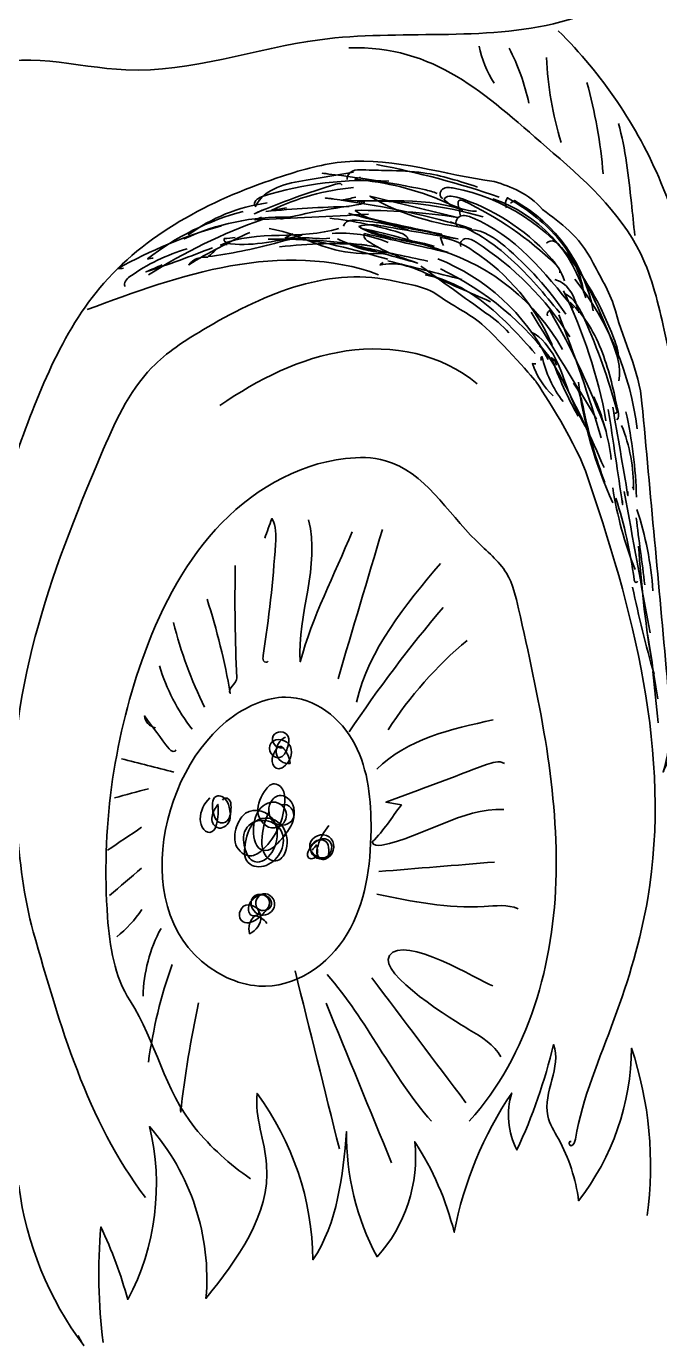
# Model space of a CAD drawing. Extents: x 6 to 143, y -103 to -23.
# Drawn here: x 68.07 to 79.24, y -90.65 to -67.39 of the extents above; entities that cross this region are included whole.
import ezdxf

# ---------------------------------------------------------------- set-up
doc = ezdxf.new("R2010")
doc.units = 0
doc.header["$MEASUREMENT"] = 0
doc.layers.add('Delorean', color=7, linetype='Continuous', lineweight=0)
doc.layers.add('Flames', color=7, linetype='Continuous', lineweight=0)

msp = doc.modelspace()

# ---------------------------------------------------------------- linework, layer by layer
at = {"layer": 'Delorean', "color": 250, "lineweight": 35, "true_color": 0x231f20}
for points, knots in [([(67.186, -68.13), (68.012, -67.8), (68.938, -68.116), (69.827, -68.154), (70.983, -68.204), (72.102, -67.775), (73.249, -67.623), (74.66, -67.437), (76.121, -67.668), (77.498, -67.309), (77.843, -67.218), (78.186, -67.088), (78.463, -66.862), (79.245, -66.225), (79.286, -65.059), (79.192, -64.055), (79.151, -63.626), (79.094, -63.185), (78.885, -62.808)], [0, 0, 0, 0, 1, 1, 1, 2, 2, 2, 3, 3, 3, 4, 4, 4, 5, 5, 5, 6, 6, 6, 6]), ([(77.456, -67.468), (78.229, -68.227), (78.849, -69.142), (79.266, -70.142), (79.547, -70.814), (79.736, -71.522), (80.028, -72.189), (80.247, -72.69), (80.523, -73.168), (80.689, -73.689), (80.821, -74.107), (80.88, -74.544), (80.938, -74.979), (81.114, -76.3), (81.29, -77.621), (81.466, -78.943), (81.521, -79.358), (81.573, -79.801), (81.394, -80.181), (81.215, -80.56), (80.711, -80.817), (80.362, -80.585), (79.983, -80.334), (80.053, -79.773), (80.115, -79.323), (80.183, -78.831), (80.187, -78.332), (80.165, -77.835), (80.09, -76.115), (79.707, -74.426), (79.325, -72.747), (79.221, -72.288), (79.115, -71.824), (78.91, -71.401), (78.542, -70.642), (77.886, -70.069), (77.247, -69.518), (76.153, -68.575), (75.28, -67.719), (73.758, -67.767)], [0, 0, 0, 0, 1, 1, 1, 2, 2, 2, 3, 3, 3, 4, 4, 4, 5, 5, 5, 6, 6, 6, 7, 7, 7, 8, 8, 8, 9, 9, 9, 10, 10, 10, 11, 11, 11, 12, 12, 12, 13, 13, 13, 13]), ([(78.515, -69.099), (78.645, -69.555), (78.695, -70.03), (78.745, -70.501), (78.765, -70.693), (78.786, -70.885), (78.806, -71.077)], [0, 0, 0, 0, 1, 1, 1, 2, 2, 2, 2]), ([(60.771, -81.29), (61.265, -81.699), (61.978, -81.634), (62.618, -81.669), (63.727, -81.73), (64.838, -82.151), (65.923, -81.913), (66.11, -80.241), (66.593, -78.518), (67.166, -76.936), (67.401, -76.289), (67.635, -75.643), (67.869, -74.996), (68.264, -73.906), (68.675, -72.788), (69.44, -71.916), (70.257, -70.985), (71.412, -70.414), (72.59, -70.029), (72.951, -69.911), (73.319, -69.808), (73.696, -69.776), (74.58, -69.699), (75.446, -70.01), (76.325, -70.124), (76.636, -70.218), (76.917, -70.328), (77.179, -70.619), (77.5, -70.871), (77.808, -71.048), (78.073, -71.564), (78.215, -71.841), (78.383, -72.107), (78.464, -72.407), (78.617, -72.968), (78.879, -73.452), (78.932, -74.031), (79.08, -75.64), (79.228, -77.25), (79.375, -78.859), (79.427, -79.422), (79.477, -80.002), (79.305, -80.54), (79.333, -80.477), (79.36, -80.415), (79.388, -80.353)], [0, 0, 0, 0, 1, 1, 1, 2, 2, 2, 3, 3, 3, 4, 4, 4, 5, 5, 5, 6, 6, 6, 7, 7, 7, 8, 8, 8, 9, 9, 9, 10, 10, 10, 11, 11, 11, 12, 12, 12, 13, 13, 13, 14, 14, 14, 15, 15, 15, 15]), ([(72.105, -70.573), (72.181, -70.413), (72.331, -70.298), (72.494, -70.228), (72.657, -70.158), (72.834, -70.129), (73.009, -70.099), (73.287, -70.053), (73.565, -70.007), (73.844, -69.961)], [0, 0, 0, 0, 1, 1, 1, 2, 2, 2, 3, 3, 3, 3]), ([(73.382, -69.987), (73.353, -69.984), (73.323, -69.981), (73.294, -69.979), (73.897, -70.046), (74.497, -70.142), (75.091, -70.267), (75.168, -70.284), (75.247, -70.301), (75.317, -70.338)], [0, 0, 0, 0, 1, 1, 1, 2, 2, 2, 3, 3, 3, 3]), ([(73.73, -70.087), (73.719, -70.026), (73.766, -69.966), (73.823, -69.941), (73.88, -69.916), (73.945, -69.917), (74.007, -69.919), (74.153, -69.923), (74.299, -69.927), (74.445, -69.93), (74.654, -69.936), (74.865, -69.942), (75.072, -69.971), (75.4, -70.016), (75.716, -70.119), (76.03, -70.221)], [0, 0, 0, 0, 1, 1, 1, 2, 2, 2, 3, 3, 3, 4, 4, 4, 5, 5, 5, 5]), ([(72.096, -70.531), (72.085, -70.455), (72.175, -70.407), (72.248, -70.384), (72.963, -70.161), (73.718, -70.07), (74.465, -70.117)], [0, 0, 0, 0, 1, 1, 1, 2, 2, 2, 2]), ([(72.277, -70.611), (72.216, -70.638), (72.155, -70.664), (72.094, -70.691), (72.562, -70.492), (73.04, -70.318), (73.527, -70.17), (73.567, -70.157), (73.621, -70.15), (73.643, -70.186)], [0, 0, 0, 0, 1, 1, 1, 2, 2, 2, 3, 3, 3, 3]), ([(72.658, -70.589), (72.57, -70.604), (72.481, -70.619), (72.392, -70.634), (72.846, -70.412), (73.341, -70.274), (73.844, -70.229)], [0, 0, 0, 0, 1, 1, 1, 2, 2, 2, 2]), ([(73.964, -70.047), (73.932, -70.06), (73.899, -70.074), (73.867, -70.088), (74.415, -70.13), (74.955, -70.265), (75.459, -70.486), (75.637, -70.564), (75.819, -70.655), (76.013, -70.646)], [0, 0, 0, 0, 1, 1, 1, 2, 2, 2, 3, 3, 3, 3]), ([(75.418, -70.423), (75.352, -70.404), (75.357, -70.297), (75.414, -70.258), (75.471, -70.218), (75.547, -70.228), (75.615, -70.241), (76.485, -70.408), (77.283, -70.921), (77.797, -71.643)], [0, 0, 0, 0, 1, 1, 1, 2, 2, 2, 3, 3, 3, 3]), ([(73.482, -70.429), (73.437, -70.424), (73.393, -70.42), (73.348, -70.416), (74.155, -70.543), (75.012, -70.349), (75.779, -70.631)], [0, 0, 0, 0, 1, 1, 1, 2, 2, 2, 2]), ([(73.882, -70.401), (73.798, -70.419), (73.713, -70.437), (73.629, -70.455), (74.405, -70.56), (75.172, -70.727), (75.921, -70.956), (75.295, -70.877), (74.669, -70.712), (74.131, -70.381), (74.646, -70.506), (75.162, -70.631), (75.678, -70.757), (75.08, -70.667), (74.476, -70.625), (73.872, -70.633), (74.024, -70.762), (74.227, -70.807), (74.422, -70.848), (74.748, -70.916), (75.074, -70.985), (75.4, -71.054), (74.847, -70.973), (74.305, -70.831), (73.764, -70.688), (74.404, -70.838), (75.044, -70.987), (75.684, -71.137), (75.248, -71.063), (74.812, -70.988), (74.376, -70.914), (74.23, -70.889), (74.077, -70.865), (73.939, -70.918), (74.318, -71.176), (74.825, -71.117), (75.26, -71.263), (74.823, -71.2), (74.391, -71.094), (73.974, -70.948), (74.495, -71.056), (75.008, -71.199), (75.51, -71.377), (75.019, -71.265), (74.528, -71.153), (74.037, -71.041), (73.999, -71.077), (74.043, -71.138), (74.086, -71.168), (74.351, -71.355), (74.664, -71.46), (74.973, -71.562), (74.576, -71.452), (74.18, -71.342), (73.783, -71.233), (73.989, -71.33), (74.218, -71.38), (74.446, -71.377)], [0, 0, 0, 0, 1, 1, 1, 2, 2, 2, 3, 3, 3, 4, 4, 4, 5, 5, 5, 6, 6, 6, 7, 7, 7, 8, 8, 8, 9, 9, 9, 10, 10, 10, 11, 11, 11, 12, 12, 12, 13, 13, 13, 14, 14, 14, 15, 15, 15, 16, 16, 16, 17, 17, 17, 18, 18, 18, 19, 19, 19, 19]), ([(74.044, -70.493), (73.998, -70.485), (73.952, -70.477), (73.906, -70.469), (74.655, -70.45), (75.408, -70.543), (76.13, -70.746)], [0, 0, 0, 0, 1, 1, 1, 2, 2, 2, 2]), ([(75.569, -70.551), (75.526, -70.516), (75.483, -70.481), (75.44, -70.446), (75.471, -70.367), (75.584, -70.375), (75.664, -70.4), (76.289, -70.593), (76.86, -70.957), (77.297, -71.443), (77.411, -71.57), (77.519, -71.71), (77.563, -71.874)], [0, 0, 0, 0, 1, 1, 1, 2, 2, 2, 3, 3, 3, 4, 4, 4, 4]), ([(75.731, -70.73), (75.717, -70.665), (75.704, -70.599), (75.69, -70.534), (75.685, -70.51), (75.681, -70.481), (75.699, -70.464), (75.72, -70.443), (75.755, -70.454), (75.781, -70.467), (76.38, -70.746), (76.931, -71.125), (77.405, -71.585), (77.447, -71.625), (77.492, -71.675), (77.485, -71.733)], [0, 0, 0, 0, 1, 1, 1, 2, 2, 2, 3, 3, 3, 4, 4, 4, 5, 5, 5, 5]), ([(76.539, -70.587), (76.512, -70.531), (76.519, -70.459), (76.559, -70.41), (76.881, -70.597), (77.185, -70.821), (77.429, -71.102), (77.673, -71.384), (77.853, -71.727), (77.908, -72.095)], [0, 0, 0, 0, 1, 1, 1, 2, 2, 2, 3, 3, 3, 3]), ([(76.614, -70.506), (76.637, -70.491), (76.659, -70.476), (76.682, -70.461), (77.401, -70.86), (77.926, -71.593), (78.07, -72.403)], [0, 0, 0, 0, 1, 1, 1, 2, 2, 2, 2]), ([(70.308, -71.473), (70.275, -71.478), (70.242, -71.484), (70.209, -71.489), (70.707, -71.1), (71.285, -70.813), (71.895, -70.65)], [0, 0, 0, 0, 1, 1, 1, 2, 2, 2, 2]), ([(72.216, -70.75), (72.18, -70.767), (72.143, -70.784), (72.106, -70.801), (72.772, -70.768), (73.438, -70.735), (74.104, -70.702)], [0, 0, 0, 0, 1, 1, 1, 2, 2, 2, 2]), ([(75.682, -70.916), (75.62, -70.874), (75.653, -70.766), (75.722, -70.738), (75.792, -70.709), (75.87, -70.735), (75.939, -70.763), (76.684, -71.072), (77.221, -71.725), (77.721, -72.357)], [0, 0, 0, 0, 1, 1, 1, 2, 2, 2, 3, 3, 3, 3]), ([(69.786, -71.654), (69.752, -71.656), (69.718, -71.658), (69.683, -71.66), (70.26, -71.337), (70.875, -71.083), (71.512, -70.907)], [0, 0, 0, 0, 1, 1, 1, 2, 2, 2, 2]), ([(70.992, -71.074), (70.947, -71.095), (70.901, -71.115), (70.855, -71.135), (71.429, -70.869), (72.066, -70.737), (72.699, -70.753)], [0, 0, 0, 0, 1, 1, 1, 2, 2, 2, 2]), ([(71.614, -71.232), (71.575, -71.236), (71.536, -71.24), (71.497, -71.244), (72.144, -70.961), (72.912, -71.17), (73.582, -70.95)], [0, 0, 0, 0, 1, 1, 1, 2, 2, 2, 2]), ([(72.357, -70.955), (72.787, -71.014), (73.172, -71.258), (73.597, -71.348), (73.855, -71.402), (74.122, -71.399), (74.385, -71.395)], [0, 0, 0, 0, 1, 1, 1, 2, 2, 2, 2]), ([(73.422, -70.771), (73.838, -70.817), (74.25, -70.902), (74.65, -71.024), (74.718, -71.045), (74.797, -71.08), (74.808, -71.151)], [0, 0, 0, 0, 1, 1, 1, 2, 2, 2, 2]), ([(73.665, -70.912), (73.68, -70.821), (73.801, -70.801), (73.893, -70.806), (74.205, -70.825), (74.514, -70.884), (74.81, -70.981)], [0, 0, 0, 0, 1, 1, 1, 2, 2, 2, 2]), ([(75.549, -70.836), (75.952, -70.967), (76.312, -71.211), (76.626, -71.497), (76.939, -71.783), (77.211, -72.111), (77.481, -72.439)], [0, 0, 0, 0, 1, 1, 1, 2, 2, 2, 2]), ([(71.271, -71.459), (71.147, -71.441), (71.014, -71.494), (70.935, -71.592), (71.282, -71.381), (71.642, -71.19), (72.011, -71.022)], [0, 0, 0, 0, 1, 1, 1, 2, 2, 2, 2]), ([(71.433, -71.313), (71.382, -71.358), (71.331, -71.403), (71.28, -71.448), (71.674, -71.398), (72.064, -71.32), (72.447, -71.215), (72.608, -71.172), (72.769, -71.123), (72.935, -71.118), (73.098, -71.112), (73.263, -71.149), (73.425, -71.123)], [0, 0, 0, 0, 1, 1, 1, 2, 2, 2, 3, 3, 3, 4, 4, 4, 4]), ([(71.754, -71.112), (71.69, -71.118), (71.625, -71.125), (71.561, -71.131), (71.543, -71.185), (71.617, -71.219), (71.672, -71.224), (72.098, -71.266), (72.523, -71.167), (72.939, -71.068)], [0, 0, 0, 0, 1, 1, 1, 2, 2, 2, 3, 3, 3, 3]), ([(72.778, -71.049), (72.732, -71.071), (72.685, -71.093), (72.639, -71.115), (73.254, -71.155), (73.853, -71.326), (74.446, -71.496)], [0, 0, 0, 0, 1, 1, 1, 2, 2, 2, 2]), ([(73.561, -71.134), (73.709, -71.219), (73.879, -71.256), (74.047, -71.292), (74.415, -71.371), (74.783, -71.449), (75.151, -71.528)], [0, 0, 0, 0, 1, 1, 1, 2, 2, 2, 2]), ([(75.428, -71.253), (75.411, -71.206), (75.393, -71.159), (75.376, -71.112), (75.587, -71.13), (75.782, -71.234), (75.96, -71.35), (76.57, -71.751), (77.059, -72.334), (77.346, -73.006)], [0, 0, 0, 0, 1, 1, 1, 2, 2, 2, 3, 3, 3, 3]), ([(75.736, -71.27), (75.702, -71.214), (75.76, -71.139), (75.825, -71.131), (75.89, -71.124), (75.951, -71.159), (76.006, -71.195), (76.669, -71.621), (77.237, -72.195), (77.658, -72.861)], [0, 0, 0, 0, 1, 1, 1, 2, 2, 2, 3, 3, 3, 3]), ([(75.913, -70.976), (76.139, -70.979), (76.337, -71.121), (76.51, -71.267), (76.922, -71.615), (77.287, -72.019), (77.59, -72.465)], [0, 0, 0, 0, 1, 1, 1, 2, 2, 2, 2]), ([(77.246, -71.214), (77.275, -71.169), (77.341, -71.161), (77.391, -71.182), (77.44, -71.203), (77.477, -71.245), (77.511, -71.287), (77.903, -71.767), (78.217, -72.31), (78.436, -72.89), (78.479, -73.004), (78.519, -73.121), (78.523, -73.243)], [0, 0, 0, 0, 1, 1, 1, 2, 2, 2, 3, 3, 3, 4, 4, 4, 4]), ([(69.811, -71.973), (69.777, -71.911), (69.839, -71.843), (69.896, -71.802), (70.203, -71.582), (70.548, -71.415), (70.91, -71.31)], [0, 0, 0, 0, 1, 1, 1, 2, 2, 2, 2]), ([(70.469, -71.594), (70.372, -71.636), (70.275, -71.677), (70.179, -71.719), (70.574, -71.588), (70.966, -71.446), (71.353, -71.292)], [0, 0, 0, 0, 1, 1, 1, 2, 2, 2, 2]), ([(77.671, -71.407), (77.95, -71.894), (78.193, -72.401), (78.397, -72.924), (78.486, -73.154), (78.569, -73.4), (78.522, -73.642)], [0, 0, 0, 0, 1, 1, 1, 2, 2, 2, 2]), ([(77.68, -87.057), (77.641, -87.025), (77.63, -87.133), (77.681, -87.128), (77.731, -87.122), (77.75, -87.061), (77.758, -87.011), (77.883, -86.278), (78.185, -85.59), (78.443, -84.892), (78.697, -84.202), (78.91, -83.494), (79.033, -82.769), (79.462, -80.237), (78.776, -77.654), (77.933, -75.229), (77.735, -74.657), (77.065, -73.655), (77.065, -73.655), (77.065, -73.655), (76.471, -72.96), (76.104, -72.638), (75.889, -72.45), (75.567, -72.305), (75.338, -72.134), (75.117, -71.969), (74.757, -71.923), (74.487, -71.865), (73.349, -71.621), (72.184, -72.149), (71.183, -72.742), (70.862, -72.933), (70.545, -73.138), (70.285, -73.405), (69.865, -73.835), (69.618, -74.4), (69.383, -74.953), (68.504, -77.029), (67.672, -79.231), (67.894, -81.473), (67.956, -82.097), (68.022, -82.752), (68.192, -83.355), (68.657, -84.996), (69.142, -86.68), (70.17, -88.042)], [0, 0, 0, 0, 1, 1, 1, 2, 2, 2, 3, 3, 3, 4, 4, 4, 5, 5, 5, 6, 6, 6, 7, 7, 7, 8, 8, 8, 9, 9, 9, 10, 10, 10, 11, 11, 11, 12, 12, 12, 13, 13, 13, 14, 14, 14, 15, 15, 15, 15]), ([(69.141, -72.384), (69.969, -72.077), (70.802, -71.769), (71.672, -71.613), (72.541, -71.457), (73.457, -71.46), (74.285, -71.767)], [0, 0, 0, 0, 1, 1, 1, 2, 2, 2, 2]), ([(74.308, -71.602), (74.584, -71.517), (74.877, -71.635), (75.141, -71.751), (75.514, -71.916), (75.887, -72.08), (76.26, -72.244)], [0, 0, 0, 0, 1, 1, 1, 2, 2, 2, 2]), ([(75.028, -71.615), (75.412, -71.891), (75.796, -72.168), (76.179, -72.444), (76.324, -72.548), (76.471, -72.655), (76.583, -72.795)], [0, 0, 0, 0, 1, 1, 1, 2, 2, 2, 2]), ([(75.109, -71.772), (75.508, -71.843), (75.873, -72.045), (76.189, -72.298), (76.505, -72.55), (76.777, -72.854), (77.046, -73.155)], [0, 0, 0, 0, 1, 1, 1, 2, 2, 2, 2]), ([(77.397, -71.854), (77.521, -71.883), (77.622, -71.977), (77.686, -72.086), (77.751, -72.195), (77.785, -72.319), (77.818, -72.441)], [0, 0, 0, 0, 1, 1, 1, 2, 2, 2, 2]), ([(77.577, -72.103), (77.749, -72.196), (77.843, -72.383), (77.922, -72.561), (78.152, -73.077), (78.341, -73.61), (78.487, -74.155), (78.491, -74.17), (78.495, -74.186), (78.487, -74.2), (78.48, -74.213), (78.455, -74.216), (78.451, -74.201)], [0, 0, 0, 0, 1, 1, 1, 2, 2, 2, 3, 3, 3, 4, 4, 4, 4]), ([(77.664, -72.253), (77.925, -72.495), (78.107, -72.813), (78.234, -73.146), (78.361, -73.48), (78.436, -73.83), (78.509, -74.179), (78.52, -74.23), (78.527, -74.293), (78.487, -74.327)], [0, 0, 0, 0, 1, 1, 1, 2, 2, 2, 3, 3, 3, 3]), ([(77.264, -72.495), (77.249, -72.458), (77.27, -72.411), (77.308, -72.399), (77.693, -73.074), (78.024, -73.781), (78.297, -74.509)], [0, 0, 0, 0, 1, 1, 1, 2, 2, 2, 2]), ([(76.978, -72.778), (77.166, -72.876), (77.303, -73.052), (77.401, -73.24), (77.498, -73.429), (77.561, -73.633), (77.638, -73.83), (77.735, -74.08), (77.856, -74.321), (77.998, -74.549)], [0, 0, 0, 0, 1, 1, 1, 2, 2, 2, 3, 3, 3, 3]), ([(71.482, -74.076), (72.156, -73.613), (72.906, -73.232), (73.715, -73.112), (74.524, -72.993), (75.401, -73.161), (76.023, -73.692)], [0, 0, 0, 0, 1, 1, 1, 2, 2, 2, 2]), ([(77.119, -73.02), (77.291, -73.188), (77.41, -73.402), (77.522, -73.615), (77.79, -74.123), (78.038, -74.642), (78.263, -75.17)], [0, 0, 0, 0, 1, 1, 1, 2, 2, 2, 2]), ([(77.16, -73.28), (77.143, -73.26), (77.147, -73.226), (77.167, -73.21), (77.232, -73.498), (77.36, -73.771), (77.539, -74.005)], [0, 0, 0, 0, 1, 1, 1, 2, 2, 2, 2]), ([(77.416, -73.361), (77.417, -73.308), (77.385, -73.256), (77.337, -73.233), (77.463, -73.589), (77.62, -73.934), (77.807, -74.262)], [0, 0, 0, 0, 1, 1, 1, 2, 2, 2, 2]), ([(77.058, -73.338), (77.039, -73.337), (77.019, -73.336), (77, -73.335), (77.072, -73.55), (77.198, -73.746), (77.363, -73.901)], [0, 0, 0, 0, 1, 1, 1, 2, 2, 2, 2]), ([(77.722, -73.681), (77.837, -73.813), (77.871, -73.994), (77.907, -74.164), (77.996, -74.596), (78.12, -75.021), (78.278, -75.433)], [0, 0, 0, 0, 1, 1, 1, 2, 2, 2, 2]), ([(78.338, -74.143), (78.422, -74.703), (78.506, -75.263), (78.591, -75.823), (78.589, -75.8), (78.587, -75.776), (78.585, -75.752)], [0, 0, 0, 0, 1, 1, 1, 2, 2, 2, 2]), ([(78.416, -74.103), (78.506, -74.623), (78.595, -75.143), (78.684, -75.663), (78.685, -75.639), (78.685, -75.615), (78.685, -75.592)], [0, 0, 0, 0, 1, 1, 1, 2, 2, 2, 2]), ([(78.572, -74.424), (78.717, -74.783), (78.789, -75.171), (78.784, -75.558), (78.778, -75.543), (78.772, -75.527), (78.766, -75.511)], [0, 0, 0, 0, 1, 1, 1, 2, 2, 2, 2]), ([(75.884, -86.694), (76.943, -85.526), (77.387, -83.904), (77.417, -82.329), (77.448, -80.753), (77.101, -79.197), (76.754, -77.66), (76.705, -77.443), (76.655, -77.223), (76.541, -77.033), (76.405, -76.807), (76.192, -76.642), (76.004, -76.457), (75.49, -75.953), (75.099, -75.246), (74.406, -75.048), (74.178, -74.983), (73.935, -74.982), (73.699, -75.009), (72.815, -75.11), (72.005, -75.604), (71.407, -76.263), (70.808, -76.922), (70.404, -77.736), (70.108, -78.576), (69.599, -80.02), (69.392, -81.57), (69.503, -83.097), (69.541, -83.612), (69.621, -84.142), (69.901, -84.576), (70.359, -85.286), (70.507, -86.157), (71.043, -86.811), (71.325, -87.156), (71.657, -87.46), (72.025, -87.71)], [0, 0, 0, 0, 1, 1, 1, 2, 2, 2, 3, 3, 3, 4, 4, 4, 5, 5, 5, 6, 6, 6, 7, 7, 7, 8, 8, 8, 9, 9, 9, 10, 10, 10, 11, 11, 11, 12, 12, 12, 12]), ([(78.471, -75.71), (78.622, -76.175), (78.729, -76.654), (78.792, -77.139), (78.794, -77.157), (78.797, -77.177), (78.812, -77.189), (78.826, -77.2), (78.855, -77.192), (78.853, -77.173)], [0, 0, 0, 0, 1, 1, 1, 2, 2, 2, 3, 3, 3, 3]), ([(72.277, -76.415), (72.318, -76.3), (72.36, -76.185), (72.402, -76.069), (72.483, -76.199), (72.477, -76.364), (72.467, -76.517), (72.423, -77.175), (72.35, -77.831), (72.249, -78.482), (72.244, -78.514), (72.239, -78.55), (72.256, -78.578), (72.273, -78.605), (72.322, -78.613), (72.336, -78.584)], [0, 0, 0, 0, 1, 1, 1, 2, 2, 2, 3, 3, 3, 4, 4, 4, 5, 5, 5, 5]), ([(73.819, -76.301), (73.502, -77.069), (73.117, -77.791), (72.904, -78.594), (72.841, -77.755), (73.265, -76.903), (73.047, -76.09)], [0, 0, 0, 0, 1, 1, 1, 2, 2, 2, 2]), ([(71.757, -76.897), (71.743, -77.557), (71.752, -78.216), (71.785, -78.875), (71.79, -78.975), (71.602, -79.074), (71.669, -79.148), (71.571, -78.587), (71.433, -78.033), (71.259, -77.491)], [0, 0, 0, 0, 1, 1, 1, 2, 2, 2, 3, 3, 3, 3]), ([(71.723, -79.554), (71.994, -79.365), (72.309, -79.219), (72.64, -79.219), (73.158, -79.218), (73.625, -79.588), (73.865, -80.047), (74.106, -80.506), (74.156, -81.041), (74.151, -81.559), (74.145, -82.194), (74.055, -82.848), (73.73, -83.394), (73.405, -83.94), (72.804, -84.355), (72.171, -84.312), (71.974, -84.299), (71.782, -84.244), (71.604, -84.16), (69.805, -83.313), (70.358, -80.508), (71.723, -79.554)], [0, 0, 0, 0, 1, 1, 1, 2, 2, 2, 3, 3, 3, 4, 4, 4, 5, 5, 5, 6, 6, 6, 7, 7, 7, 7]), ([(70.346, -79.759), (70.246, -79.737), (70.165, -79.649), (70.152, -79.548), (70.297, -79.742), (70.442, -79.937), (70.587, -80.131), (70.619, -80.175), (70.711, -80.2), (70.706, -80.146)], [0, 0, 0, 0, 1, 1, 1, 2, 2, 2, 3, 3, 3, 3]), ([(72.643, -79.921), (72.539, -79.972), (72.464, -80.086), (72.478, -80.201), (72.492, -80.316), (72.612, -80.413), (72.724, -80.385), (72.716, -80.29), (72.677, -80.198), (72.614, -80.127), (72.596, -80.107), (72.574, -80.087), (72.548, -80.086), (72.506, -80.085), (72.478, -80.129), (72.459, -80.167), (72.431, -80.225), (72.402, -80.286), (72.406, -80.35), (72.409, -80.414), (72.458, -80.48), (72.522, -80.48), (72.551, -80.48), (72.578, -80.466), (72.602, -80.451), (72.719, -80.375), (72.786, -80.217), (72.729, -80.09), (72.672, -79.964), (72.475, -79.918), (72.387, -80.026), (72.3, -80.134), (72.428, -80.334), (72.556, -80.279), (72.628, -80.248), (72.661, -80.165), (72.682, -80.089), (72.698, -80.031), (72.711, -79.968), (72.689, -79.912), (72.647, -79.81), (72.475, -79.802), (72.424, -79.9), (72.373, -79.998), (72.478, -80.134), (72.586, -80.11)], [0, 0, 0, 0, 1, 1, 1, 2, 2, 2, 3, 3, 3, 4, 4, 4, 5, 5, 5, 6, 6, 6, 7, 7, 7, 8, 8, 8, 9, 9, 9, 10, 10, 10, 11, 11, 11, 12, 12, 12, 13, 13, 13, 14, 14, 14, 15, 15, 15, 15]), ([(76.504, -80.385), (76.409, -80.332), (76.292, -80.369), (76.19, -80.407), (75.598, -80.628), (75.006, -80.849), (74.413, -81.07), (74.505, -81.086), (74.596, -81.102), (74.687, -81.118), (74.505, -81.351), (74.384, -81.566), (74.171, -81.77), (74.184, -81.836), (74.276, -81.842), (74.342, -81.829), (75.08, -81.683), (75.742, -81.173), (76.494, -81.199)], [0, 0, 0, 0, 1, 1, 1, 2, 2, 2, 3, 3, 3, 4, 4, 4, 5, 5, 5, 6, 6, 6, 6]), ([(72.356, -81.237), (72.273, -81.394), (72.228, -81.571), (72.226, -81.749), (72.225, -81.836), (72.235, -81.927), (72.282, -82), (72.328, -82.073), (72.42, -82.123), (72.503, -82.097), (72.584, -82.073), (72.632, -81.989), (72.653, -81.907), (72.694, -81.753), (72.665, -81.575), (72.555, -81.46), (72.445, -81.344), (72.249, -81.31), (72.12, -81.403), (72.006, -81.486), (71.966, -81.635), (71.939, -81.773), (71.914, -81.897), (71.897, -82.044), (71.985, -82.136), (72.062, -82.219), (72.195, -82.222), (72.301, -82.184), (72.54, -82.097), (72.683, -81.787), (72.56, -81.565), (72.437, -81.343), (72.054, -81.326), (71.94, -81.552), (71.883, -81.664), (71.897, -81.799), (71.937, -81.917), (71.964, -82.001), (72.012, -82.088), (72.096, -82.117), (72.214, -82.158), (72.336, -82.061), (72.401, -81.955), (72.503, -81.789), (72.535, -81.569), (72.438, -81.401), (72.341, -81.233), (72.096, -81.153), (71.939, -81.266), (71.873, -81.313), (71.829, -81.386), (71.797, -81.461), (71.75, -81.574), (71.727, -81.704), (71.767, -81.82), (71.808, -81.936), (71.925, -82.03), (72.047, -82.015), (72.125, -82.005), (72.192, -81.954), (72.249, -81.899), (72.477, -81.682), (72.616, -81.375), (72.63, -81.06), (72.633, -80.984), (72.629, -80.904), (72.589, -80.839), (72.55, -80.774), (72.467, -80.729), (72.396, -80.756), (72.355, -80.772), (72.326, -80.806), (72.3, -80.841), (72.21, -80.959), (72.141, -81.103), (72.157, -81.251), (72.174, -81.398), (72.302, -81.538), (72.45, -81.525), (72.551, -81.516), (72.641, -81.431), (72.655, -81.33), (72.67, -81.229), (72.608, -81.123), (72.513, -81.085), (72.394, -81.038), (72.254, -81.102), (72.178, -81.205), (72.103, -81.308), (72.081, -81.44), (72.076, -81.568), (72.07, -81.712), (72.114, -81.893), (72.256, -81.919), (72.368, -81.938), (72.464, -81.844), (72.539, -81.759), (72.635, -81.648), (72.734, -81.532), (72.778, -81.392), (72.821, -81.251), (72.793, -81.078), (72.674, -80.993), (72.632, -80.963), (72.581, -80.946), (72.53, -80.954), (72.464, -80.964), (72.411, -81.016), (72.38, -81.075), (72.32, -81.192), (72.342, -81.353), (72.447, -81.433), (72.551, -81.513), (72.73, -81.477), (72.78, -81.355), (72.829, -81.233), (72.698, -81.075), (72.573, -81.116)], [0, 0, 0, 0, 1, 1, 1, 2, 2, 2, 3, 3, 3, 4, 4, 4, 5, 5, 5, 6, 6, 6, 7, 7, 7, 8, 8, 8, 9, 9, 9, 10, 10, 10, 11, 11, 11, 12, 12, 12, 13, 13, 13, 14, 14, 14, 15, 15, 15, 16, 16, 16, 17, 17, 17, 18, 18, 18, 19, 19, 19, 20, 20, 20, 21, 21, 21, 22, 22, 22, 23, 23, 23, 24, 24, 24, 25, 25, 25, 26, 26, 26, 27, 27, 27, 28, 28, 28, 29, 29, 29, 30, 30, 30, 31, 31, 31, 32, 32, 32, 33, 33, 33, 34, 34, 34, 35, 35, 35, 36, 36, 36, 37, 37, 37, 38, 38, 38, 39, 39, 39, 39]), ([(71.309, -80.994), (71.204, -81.09), (71.14, -81.229), (71.136, -81.371), (71.133, -81.495), (71.241, -81.65), (71.349, -81.589), (71.395, -81.563), (71.414, -81.507), (71.426, -81.455), (71.452, -81.342), (71.46, -81.224), (71.45, -81.108), (71.405, -81.173), (71.358, -81.241), (71.346, -81.32), (71.333, -81.398), (71.367, -81.49), (71.441, -81.518), (71.521, -81.549), (71.615, -81.49), (71.649, -81.411), (71.682, -81.331), (71.67, -81.24), (71.648, -81.157), (71.632, -81.096), (71.609, -81.034), (71.561, -80.994), (71.514, -80.954), (71.434, -80.945), (71.391, -80.99), (71.36, -81.024), (71.357, -81.074), (71.355, -81.119), (71.35, -81.261), (71.404, -81.46), (71.544, -81.437), (71.656, -81.419), (71.682, -81.271), (71.681, -81.157), (71.68, -81.109), (71.678, -81.056), (71.645, -81.02), (71.613, -80.984), (71.539, -80.988), (71.529, -81.036)], [0, 0, 0, 0, 1, 1, 1, 2, 2, 2, 3, 3, 3, 4, 4, 4, 5, 5, 5, 6, 6, 6, 7, 7, 7, 8, 8, 8, 9, 9, 9, 10, 10, 10, 11, 11, 11, 12, 12, 12, 13, 13, 13, 14, 14, 14, 15, 15, 15, 15]), ([(73.406, -81.48), (73.321, -81.584), (73.256, -81.704), (73.216, -81.832), (73.198, -81.891), (73.185, -81.957), (73.21, -82.013), (73.236, -82.07), (73.313, -82.105), (73.362, -82.067), (73.393, -82.042), (73.402, -81.999), (73.405, -81.959), (73.41, -81.899), (73.408, -81.833), (73.372, -81.784), (73.29, -81.671), (73.075, -81.761), (73.082, -81.901), (73.089, -82.041), (73.279, -82.122), (73.397, -82.047), (73.518, -81.969), (73.527, -81.765), (73.411, -81.68), (73.295, -81.595), (73.1, -81.67), (73.074, -81.812), (73.048, -81.953), (73.21, -82.093), (73.345, -82.043), (73.468, -81.998), (73.503, -81.797), (73.388, -81.733), (73.267, -81.666), (73.126, -81.785), (73.058, -81.905), (73.034, -81.947), (73.013, -82.002), (73.041, -82.041), (73.077, -82.092), (73.166, -82.064), (73.193, -82.008), (73.219, -81.951), (73.204, -81.885), (73.188, -81.824), (73.164, -81.854), (73.139, -81.884), (73.114, -81.914)], [0, 0, 0, 0, 1, 1, 1, 2, 2, 2, 3, 3, 3, 4, 4, 4, 5, 5, 5, 6, 6, 6, 7, 7, 7, 8, 8, 8, 9, 9, 9, 10, 10, 10, 11, 11, 11, 12, 12, 12, 13, 13, 13, 14, 14, 14, 15, 15, 15, 16, 16, 16, 16]), ([(72.315, -83.207), (72.267, -83.138), (72.193, -83.089), (72.112, -83.07), (72.015, -83.14), (71.971, -83.276), (72.009, -83.39), (72.124, -83.336), (72.214, -83.218), (72.206, -83.091), (72.197, -82.965), (72.067, -82.852), (71.945, -82.887), (71.823, -82.921), (71.784, -83.118), (71.895, -83.18), (71.98, -83.226), (72.085, -83.178), (72.161, -83.118), (72.211, -83.078), (72.257, -83.032), (72.298, -82.981), (72.329, -82.942), (72.358, -82.898), (72.362, -82.848), (72.373, -82.711), (72.154, -82.64), (72.069, -82.748), (71.984, -82.857), (72.071, -83.04), (72.208, -83.062), (72.317, -83.08), (72.435, -83), (72.45, -82.89), (72.464, -82.781), (72.36, -82.669), (72.251, -82.685), (72.142, -82.701), (72.076, -82.851), (72.145, -82.937), (72.214, -83.023), (72.383, -82.98), (72.396, -82.871), (72.406, -82.781), (72.315, -82.702), (72.225, -82.704), (72.135, -82.706), (72.056, -82.772), (72.015, -82.852), (71.983, -82.914), (71.973, -82.997), (72.019, -83.049), (72.066, -83.1), (72.177, -83.075), (72.174, -83.006)], [0, 0, 0, 0, 1, 1, 1, 2, 2, 2, 3, 3, 3, 4, 4, 4, 5, 5, 5, 6, 6, 6, 7, 7, 7, 8, 8, 8, 9, 9, 9, 10, 10, 10, 11, 11, 11, 12, 12, 12, 13, 13, 13, 14, 14, 14, 15, 15, 15, 16, 16, 16, 17, 17, 17, 18, 18, 18, 18]), ([(74.253, -82.692), (74.878, -82.821), (75.511, -82.95), (76.147, -82.91), (76.349, -82.897), (76.56, -82.868), (76.745, -82.949)], [0, 0, 0, 0, 1, 1, 1, 2, 2, 2, 2]), ([(76.444, -85.563), (76.327, -85.343), (76.098, -85.211), (75.885, -85.082), (75.636, -84.932), (74.263, -84.101), (74.479, -83.776), (74.733, -83.393), (76.039, -84.21), (76.302, -84.31)], [0, 0, 0, 0, 1, 1, 1, 2, 2, 2, 3, 3, 3, 3]), ([(70.79, -86.42), (70.791, -86.459), (70.792, -86.498), (70.793, -86.536), (70.864, -85.89), (70.97, -85.247), (71.11, -84.611)], [0, 0, 0, 0, 1, 1, 1, 2, 2, 2, 2])]:
    msp.add_open_spline(points, degree=3, knots=knots, dxfattribs=at)
for points in [[(76.06, -67.735), (76.107, -67.966), (76.196, -68.189), (76.322, -68.388)], [(76.586, -67.771), (76.747, -68.076), (76.865, -68.404), (76.935, -68.742)], [(77.249, -67.936), (77.27, -68.444), (77.357, -68.949), (77.505, -69.435)], [(77.959, -68.375), (78.106, -68.902), (78.202, -69.443), (78.246, -69.988)], [(74.25, -69.825), (74.983, -69.964), (75.706, -70.156), (76.412, -70.398)], [(76.301, -70.428), (77.093, -70.688), (77.732, -71.37), (77.94, -72.177)], [(70.928, -71.067), (71.333, -70.765), (71.815, -70.569), (72.316, -70.502)], [(72.297, -70.652), (72.784, -70.603), (73.274, -70.574), (73.763, -70.566)], [(72.558, -70.789), (73.028, -70.676), (73.504, -70.588), (73.984, -70.526)], [(70.226, -71.771), (70.857, -71.371), (71.533, -71.042), (72.237, -70.791)], [(72.337, -71.138), (72.989, -71.134), (73.64, -71.183), (74.284, -71.284)], [(73.463, -71.039), (73.799, -71.014), (74.141, -71.068), (74.453, -71.197)], [(72.539, -71.277), (73.051, -71.213), (73.571, -71.202), (74.086, -71.244)], [(75.375, -71.337), (76.281, -71.618), (77.069, -72.258), (77.529, -73.086)], [(74.305, -71.592), (74.325, -71.578), (74.345, -71.565), (74.365, -71.551)], [(74.445, -71.52), (74.881, -71.63), (75.317, -71.74), (75.753, -71.851)], [(75.332, -71.489), (76.167, -71.816), (76.873, -72.461), (77.274, -73.263)], [(75.375, -71.665), (76.171, -72.041), (76.87, -72.623), (77.385, -73.337)], [(77.75, -71.848), (78.346, -72.606), (78.73, -73.529), (78.847, -74.487)], [(77.548, -72.052), (77.901, -72.777), (78.154, -73.55), (78.297, -74.344)], [(76.974, -72.427), (77.366, -73.052), (77.751, -73.681), (78.131, -74.313)], [(77.464, -72.476), (77.747, -73.187), (77.997, -73.911), (78.212, -74.645)], [(77.809, -73.664), (77.902, -74.397), (78.107, -75.116), (78.415, -75.788)], [(78.084, -73.923), (78.241, -74.274), (78.344, -74.647), (78.39, -75.028)], [(78.648, -74.185), (78.758, -74.679), (78.821, -75.185), (78.835, -75.692)], [(78.417, -75.529), (78.494, -76.02), (78.626, -76.502), (78.809, -76.964)], [(78.619, -75.593), (78.771, -76.423), (78.922, -77.254), (79.074, -78.085)], [(78.829, -76.053), (78.88, -76.449), (78.931, -76.844), (78.983, -77.239)], [(78.842, -75.908), (78.996, -76.37), (79.091, -76.853), (79.124, -77.34)], [(74.351, -76.262), (74.09, -77.14), (73.829, -78.018), (73.569, -78.896)], [(78.873, -76.555), (78.913, -77.216), (78.987, -77.874), (79.094, -78.527)], [(73.895, -79.305), (74.117, -78.368), (74.756, -77.595), (75.376, -76.86)], [(78.767, -77.279), (78.873, -77.793), (78.999, -78.302), (79.144, -78.807)], [(73.766, -79.832), (74.275, -79.069), (74.829, -78.336), (75.423, -77.637)], [(70.667, -77.902), (70.795, -78.418), (70.979, -78.92), (71.214, -79.397)], [(79.031, -78.102), (79.091, -78.484), (79.15, -78.866), (79.209, -79.248)], [(74.451, -79.793), (74.836, -79.203), (75.308, -78.67), (75.846, -78.216)], [(70.419, -78.668), (70.541, -79.072), (70.738, -79.453), (70.998, -79.785)], [(79.123, -78.766), (79.155, -79.067), (79.187, -79.368), (79.219, -79.668)], [(74.252, -80.486), (74.791, -79.959), (75.569, -79.778), (76.306, -79.618)], [(69.748, -80.304), (70.056, -80.383), (70.365, -80.461), (70.673, -80.539)], [(69.624, -80.993), (69.825, -80.94), (70.026, -80.886), (70.227, -80.832)], [(69.502, -81.917), (69.703, -81.782), (69.903, -81.647), (70.104, -81.513)], [(74.287, -82.293), (74.968, -82.237), (75.65, -82.182), (76.332, -82.126)], [(69.538, -82.716), (69.726, -82.556), (69.914, -82.395), (70.102, -82.235)], [(69.665, -83.446), (69.836, -83.309), (69.985, -83.146), (70.107, -82.964)], [(70.13, -84.491), (70.139, -84.075), (70.248, -83.661), (70.446, -83.295)], [(70.224, -85.656), (70.304, -85.069), (70.444, -84.491), (70.641, -83.933)], [(72.812, -84.046), (73.072, -85.092), (73.333, -86.139), (73.593, -87.185)], [(73.378, -84.111), (74.074, -84.909), (74.52, -85.9), (75.216, -86.698)], [(74.166, -84.169), (74.719, -84.903), (75.272, -85.636), (75.826, -86.37)], [(73.358, -84.613), (73.743, -85.552), (74.128, -86.491), (74.514, -87.429)]]:
    msp.add_open_spline(points, degree=3, dxfattribs=at)
at = {"layer": 'Flames', "color": 250, "lineweight": 35, "true_color": 0x231f20}
for points, knots in [([(69.423, -90.598), (69.34, -89.923), (69.328, -89.238), (69.385, -88.56), (69.579, -88.972), (69.738, -89.401), (69.859, -89.84), (70.355, -88.917), (70.495, -87.808), (70.242, -86.791), (70.968, -87.609), (71.338, -88.732), (71.239, -89.821), (71.79, -89.131), (72.372, -88.349), (72.31, -87.468), (72.28, -87.043), (72.098, -86.63), (72.14, -86.206), (72.766, -87.048), (73.117, -88.091), (73.127, -89.14), (73.567, -88.486), (73.65, -87.664), (73.72, -86.879), (73.708, -87.644), (73.895, -88.412), (74.257, -89.086), (74.756, -88.549), (75.006, -87.789), (74.922, -87.06), (75.243, -87.547), (75.48, -88.09), (75.619, -88.656), (75.785, -87.78), (76.133, -86.937), (76.634, -86.199), (76.532, -86.528), (76.565, -86.897), (76.724, -87.203), (77.004, -86.609), (77.22, -85.984), (77.369, -85.344), (77.524, -85.741), (77.18, -86.183), (77.27, -86.6), (77.302, -86.747), (77.385, -86.876), (77.458, -87.008), (77.643, -87.345), (77.764, -87.717), (77.814, -88.099), (78.408, -87.337), (78.742, -86.375), (78.747, -85.409), (79.064, -86.353), (79.159, -87.371), (79.023, -88.358)], [0, 0, 0, 0, 1, 1, 1, 2, 2, 2, 3, 3, 3, 4, 4, 4, 5, 5, 5, 6, 6, 6, 7, 7, 7, 8, 8, 8, 9, 9, 9, 10, 10, 10, 11, 11, 11, 12, 12, 12, 13, 13, 13, 14, 14, 14, 15, 15, 15, 16, 16, 16, 17, 17, 17, 18, 18, 18, 19, 19, 19, 19]), ([(63.177, -89.954), (63.125, -88.939), (63.913, -88.016), (63.835, -87.004), (63.797, -86.52), (63.563, -86.068), (63.53, -85.585), (64.028, -85.658), (64.349, -86.176), (64.419, -86.674), (64.489, -87.172), (64.379, -87.677), (64.378, -88.18), (64.376, -88.669), (64.478, -89.158), (64.674, -89.606), (64.584, -88.952), (65.056, -88.366), (65.224, -87.727), (65.34, -87.287), (65.307, -86.808), (65.13, -86.389), (65.843, -87.487), (65.816, -88.891), (65.765, -90.199), (66.755, -89.415), (67.09, -87.911), (66.529, -86.78), (66.785, -87.028), (66.795, -87.426), (66.816, -87.782), (66.854, -88.452), (67.014, -89.165), (67.513, -89.614), (67.703, -89.786), (67.965, -89.996), (67.874, -90.236), (67.839, -89.435), (67.86, -88.633), (67.938, -87.836), (68.068, -88.853), (68.467, -89.834), (69.083, -90.654), (69.049, -90.595), (69.016, -90.536), (68.982, -90.478)], [0, 0, 0, 0, 1, 1, 1, 2, 2, 2, 3, 3, 3, 4, 4, 4, 5, 5, 5, 6, 6, 6, 7, 7, 7, 8, 8, 8, 9, 9, 9, 10, 10, 10, 11, 11, 11, 12, 12, 12, 13, 13, 13, 14, 14, 14, 15, 15, 15, 15])]:
    msp.add_open_spline(points, degree=3, knots=knots, dxfattribs=at)

doc.saveas('drawing.dxf')
